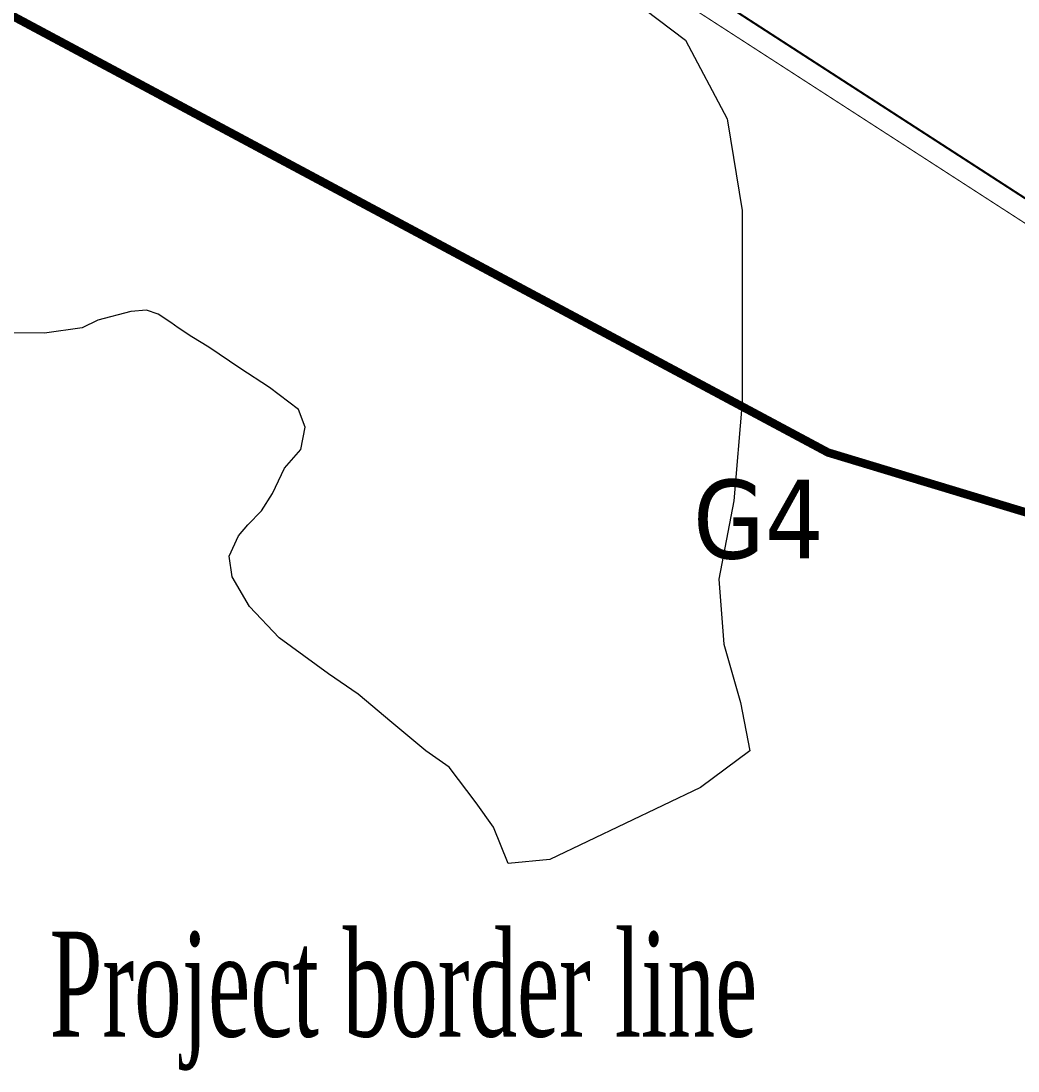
# Model space of a CAD drawing. Header units: metres. Extents: x 0 to 551036, y 0 to 1845929.
# Drawn here: x 545659 to 546134, y 1842430 to 1842930 of the extents above; entities that cross this region are included whole.
import ezdxf

# ---------------------------------------------------------------- set-up
doc = ezdxf.new("R2010")
doc.units = ezdxf.units.M
doc.header["$MEASUREMENT"] = 0
doc.linetypes.add('BD HH1 KEM TMB$0$DASHDOT2', pattern=[0.5, 0.25, -0.125, 0, -0.125])
doc.linetypes.add('DASHED', pattern=[0.75, 0.5, -0.25])
doc.layers.get('Defpoints').update_dxf_attribs({"lineweight": 0})
for name, color, linetype, lineweight in [('BD HH1 KEM TMB$0$Ranh', 7, 'Continuous', 0), ('DZ 220kV PA1', 7, 'Continuous', 0), ('HH1', 7, 'Continuous', 0), ('Level 10', 7, 'Continuous', 0), ('Level 37', 7, 'Continuous', 0), ('Q-CORRIDO', 7, 'Continuous', 0), ('Ranh', 7, 'Continuous', 0)]:
    doc.layers.add(name, color=color, linetype=linetype, lineweight=lineweight)
doc.styles.add('BD HH1 KEM TMB$0$chamnha_0', font='')
doc.styles.add('PECC5_TEXT', font='tahoma.ttf')
doc.styles.get("Standard").update_dxf_attribs({"font": '', "height": 4})
doc.styles.add('SXHZ', font='simplex.shx', dxfattribs={"width": 0.6, "bigfont": 'bigfont.shx'})
doc.styles.get('BD HH1 KEM TMB$0$chamnha_0').set_extended_font_data('.VnArial')
doc.styles.get('Standard').set_extended_font_data('.VnArial')
doc.linetypes.add('FENCELINE1', pattern='A,6.35,-2.54,[133,ltypeshp.shx,S=2.54,R=0,X=-2.54,Y=0],-2.54,25.4', length=36.83)
doc.dimstyles.get("Standard").update_dxf_attribs({"dimtxt": 0.18, "dimasz": 0.18, "dimexe": 0.18, "dimexo": 0.0625, "dimgap": 0.09, "dimtad": 0, "dimtih": 1, "dimtoh": 1, "dimdec": 4, "dimzin": 0, "dimdsep": 46, "dimtxsty": 'Standard', "dimcen": 0.09, "dimadec": 0, "dimazin": 0, "dimtfac": 1, "dimtdec": 4, "dimtofl": 0, "dimtmove": 0, "dimatfit": 3, "dimfxl": 1, "dimtolj": 1, "dimtzin": 0, "dimarcsym": 0})

# ---------------------------------------------------------------- blocks, each defined once
blk = doc.blocks.new('*D218')
at = {"layer": 'Defpoints', "color": 0, "lineweight": 0, "transparency": 16777216}
for p in [(547332.95, 1842714.84), (547334.52, 1842712.21), (0, 0)]:
    blk.add_point(p, dxfattribs=at)
at = {"layer": 'Level 37', "color": 5, "transparency": 16777216}
for p, q in [((547332.95, 1842714.78), (547332.95, 1842712.93)), ((547332.95, 1842712.93), (547334.52, 1842712.57)), ((547334.52, 1842712.57), (547334.52, 1842712.21))]:
    blk.add_line(p, q, dxfattribs=at)
at = {"layer": 'Level 37', "color": 0, "transparency": 16777216, "insert": (547334.52, 1842711.22), "char_height": 0.18, "attachment_point": 5, "rotation": 270, "style": 'BD HH1 KEM TMB$0$chamnha_0'}
blk.add_mtext('\\A1;\\Ftxt;547332.9453', dxfattribs=at)

msp = doc.modelspace()

# ---------------------------------------------------------------- linework, layer by layer
at = {"layer": 'BD HH1 KEM TMB$0$Ranh', "color": 3, "linetype": 'BD HH1 KEM TMB$0$DASHDOT2', "ltscale": 6, "const_width": 0.5}
msp.add_lwpolyline([(547242.57197, 1841928.07708), (546883.41754, 1842351.55456), (545598.30852, 1843182.44517)], dxfattribs=at)
at = {"layer": 'DZ 220kV PA1', "color": 2, "linetype": 'DASHED', "lineweight": 13, "ltscale": 12.5, "const_width": 4}
msp.add_lwpolyline([(547385.12789, 1841927.03834), (547280.04672, 1841909.74385), (547184.47, 1842163.72), (546733.40922, 1842515.82241), (546043.97203, 1842724.39091), (544738.834, 1843423.118), (544638.64538, 1843711.41469), (543772.65951, 1844159.32141), (543499.2181, 1844471.39657)], dxfattribs=at)
at = {"layer": 'Level 10', "color": 5, "linetype": 'Continuous', "lineweight": 0, "flags": 128}
msp.add_lwpolyline([(545936.34, 1842950.98), (545976.06, 1842920.78), (545995.91, 1842883.43), (545996.08, 1842882.37), (546003.06, 1842839.71), (546003.06, 1842748.31), (545999.09, 1842701.41), (545991.94, 1842664.06), (545994.32, 1842633.06), (546002.26, 1842605.24), (546006.65, 1842582.31), (545983.24, 1842564.83), (545911.5, 1842530.5), (545891.55, 1842528.63), (545884.54, 1842545.98), (545876.29, 1842557.42), (545863.53, 1842574.5), (545852.34, 1842582.33), (545836.15, 1842595.74), (545820.11, 1842609.33), (545805.93, 1842618.96), (545782.56, 1842636.03), (545768.41, 1842651.01), (545760.03, 1842665.16), (545758.74, 1842674.96), (545763.07, 1842684.67), (545767.52, 1842689.98), (545774.05, 1842696.53), (545779.37, 1842704.82), (545785.06, 1842716.97), (545792.79, 1842725.77), (545794.88, 1842736.52), (545791.7, 1842744.94), (545777.96, 1842755.29), (545763.81, 1842764.58), (545749, 1842774.57), (545740.91, 1842779.58), (545734.44, 1842783.74), (545730.86, 1842786.33), (545724.91, 1842790.37), (545719.29, 1842792.16), (545711.79, 1842791.62), (545696.09, 1842787.42), (545688.67, 1842783.75), (545670.76, 1842781.18), (545638.1, 1842781.64)], dxfattribs=at)
at = {"layer": 'Ranh', "linetype": 'FENCELINE1', "lineweight": 13, "const_width": 1}
msp.add_lwpolyline([(545039.78842, 1844094.35008), (545124.08835, 1843654.25007), (545296.08835, 1843665.35004), (545306.4884, 1843960.65004), (545709.48834, 1843646.54997), (545656.48829, 1843320.54998), (546108.28829, 1843335.54991), (547778.80819, 1842689.00963), (548193.07811, 1842207.30956), (548585.07806, 1841934.3695), (548381.70799, 1841468.51953), (548541.08792, 1841050.34951), (548101.40786, 1840712.89958), (547608.7779, 1840958.86966), (547251.34806, 1841933.18972), (546890.08813, 1842359.14978), (545600.78827, 1843192.74999), (545260.58826, 1843158.05004), (544710.1383, 1843401.59013), (544568.32841, 1844020.54016), (545039.78842, 1844094.35008)], dxfattribs=at)

# ---------------------------------------------------------------- texts
at = {"layer": 'HH1', "color": 1, "lineweight": 13, "style": 'PECC5_TEXT'}
msp.add_text('G4', height=37.5, dxfattribs=at).set_placement((545979.60065, 1842673.93212))
at = {"layer": 'Q-CORRIDO', "color": 0, "insert": (545673.07796, 1842496.15467), "char_height": 50, "width": 1186.2320044, "attachment_point": 1, "style": 'SXHZ'}
msp.add_mtext('\\fTimes New Roman|b0|i0|c00|p23;Project border line ', dxfattribs=at)

# ---------------------------------------------------------------- dimensions: what is measured, and where the dimension line sits
at = {"layer": 'Level 37', "color": 5}
dim = msp.add_ordinate_dim(feature_location=(547332.945312, 1842714.841091), offset=(1.5731196499, -2.629533607), dtype=0, origin=(0, 0), text='\\Ftxt;<>', dimstyle='Standard', override={"dimtxsty": 'BD HH1 KEM TMB$0$chamnha_0', "dimse1": 1, "dimclre": 5, "dimlwe": 65535}, dxfattribs=at)
dim.commit()
dim.dimension.update_dxf_attribs({"geometry": '*D218', "text_midpoint": (547334.5184316499, 1842711.221557393)})

doc.saveas('drawing.dxf')
